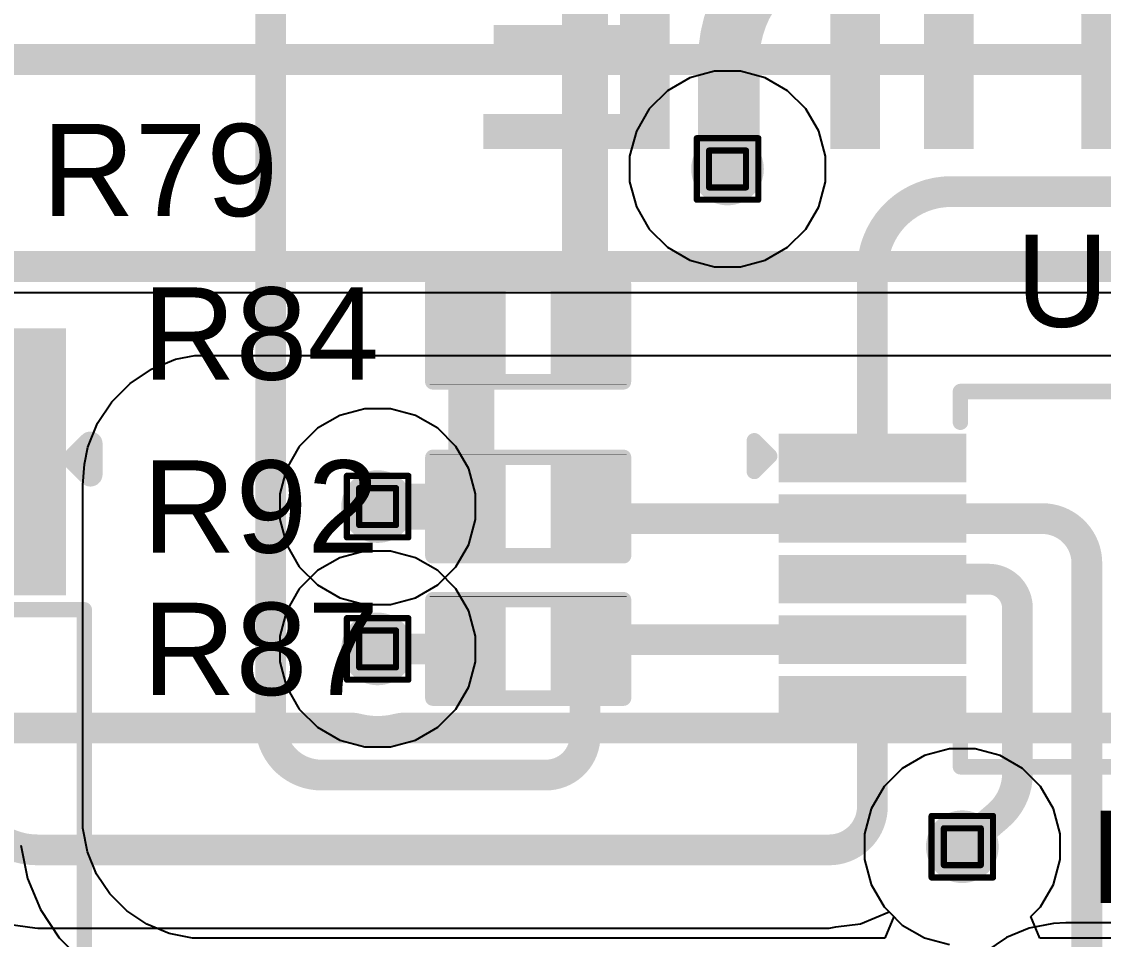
# Model space of a CAD drawing. Header units: inches. Extents: x -5 to 230, y -4 to 159.
# Drawn here: x 43.32 to 52.25, y 58.79 to 66.37 of the extents above; entities that cross this region are included whole.
import ezdxf

# ---------------------------------------------------------------- set-up
doc = ezdxf.new("R2010")
doc.units = ezdxf.units.IN
for name, color, linetype in [('Bottom Layer', 5, 'Continuous'), ('Drill Drawing', 1, 'Continuous'), ('Layer 1', 16, 'Continuous'), ('Layer 2', 76, 'Continuous'), ('Top Layer', 1, 'Continuous'), ('Top Overlay', 2, 'Continuous'), ('Top Paste', 8, 'Continuous'), ('Top Solder', 216, 'Continuous'), ('Via Holes', 16, 'Continuous')]:
    doc.layers.add(name, color=color, linetype=linetype)
doc.styles.add('Arial', font='', dxfattribs={"height": 0.2})
doc.styles.add('Arial Black_Bold', font='', dxfattribs={"height": 0.2})
doc.styles.get('Arial').set_extended_font_data('Arial')
doc.styles.get('Arial Black_Bold').set_extended_font_data('Arial Black', bold=True)

# ---------------------------------------------------------------- blocks, each defined once
blk = doc.blocks.new('VSSOP_10_53')
at = {"layer": 'Top Layer'}
for points in [[(-2.925, 1.15), (-1.475, 1.15), (-1.475, 0.85), (-2.925, 0.85)], [(1.475, 1.15), (2.925, 1.15), (2.925, 0.85), (1.475, 0.85)], [(-2.925, 0.65), (-1.475, 0.65), (-1.475, 0.35), (-2.925, 0.35)], [(1.475, 0.65), (2.925, 0.65), (2.925, 0.35), (1.475, 0.35)], [(-2.925, 0.15), (-1.475, 0.15), (-1.475, -0.15), (-2.925, -0.15)], [(1.475, 0.15), (2.925, 0.15), (2.925, -0.15), (1.475, -0.15)], [(-2.925, -0.35), (-1.475, -0.35), (-1.475, -0.65), (-2.925, -0.65)], [(1.475, -0.35), (2.925, -0.35), (2.925, -0.65), (1.475, -0.65)], [(-2.925, -0.85), (-1.475, -0.85), (-1.475, -1.15), (-2.925, -1.15)], [(1.475, -0.85), (2.925, -0.85), (2.925, -1.15), (1.475, -1.15)]]:
    blk.add_hatch(color=1, dxfattribs=at).paths.add_polyline_path(points)
at = {"layer": 'Top Paste'}
for points in [[(-2.925, 1.15), (-1.475, 1.15), (-1.475, 0.85), (-2.925, 0.85)], [(1.475, 1.15), (2.925, 1.15), (2.925, 0.85), (1.475, 0.85)], [(-2.925, 0.65), (-1.475, 0.65), (-1.475, 0.35), (-2.925, 0.35)], [(1.475, 0.65), (2.925, 0.65), (2.925, 0.35), (1.475, 0.35)], [(-2.925, 0.15), (-1.475, 0.15), (-1.475, -0.15), (-2.925, -0.15)], [(1.475, 0.15), (2.925, 0.15), (2.925, -0.15), (1.475, -0.15)], [(-2.925, -0.35), (-1.475, -0.35), (-1.475, -0.65), (-2.925, -0.65)], [(1.475, -0.35), (2.925, -0.35), (2.925, -0.65), (1.475, -0.65)], [(-2.925, -0.85), (-1.475, -0.85), (-1.475, -1.15), (-2.925, -1.15)], [(1.475, -0.85), (2.925, -0.85), (2.925, -1.15), (1.475, -1.15)]]:
    blk.add_hatch(color=8, dxfattribs=at).paths.add_polyline_path(points)
at = {"layer": 'Top Solder'}
for points in [[(-2.975, 1.2), (-1.425, 1.2), (-1.425, 0.8), (-2.975, 0.8)], [(1.425, 1.2), (2.975, 1.2), (2.975, 0.8), (1.425, 0.8)], [(-2.975, 0.7), (-1.425, 0.7), (-1.425, 0.3), (-2.975, 0.3)], [(1.425, 0.7), (2.975, 0.7), (2.975, 0.3), (1.425, 0.3)], [(-2.975, 0.2), (-1.425, 0.2), (-1.425, -0.2), (-2.975, -0.2)], [(1.425, 0.2), (2.975, 0.2), (2.975, -0.2), (1.425, -0.2)], [(-2.975, -0.3), (-1.425, -0.3), (-1.425, -0.7), (-2.975, -0.7)], [(1.425, -0.3), (2.975, -0.3), (2.975, -0.7), (1.425, -0.7)], [(-2.975, -0.8), (-1.425, -0.8), (-1.425, -1.2), (-2.975, -1.2)], [(1.425, -0.8), (2.975, -0.8), (2.975, -1.2), (1.425, -1.2)]]:
    blk.add_hatch(color=216, dxfattribs=at).paths.add_polyline_path(points)
at = {"layer": 'Top Overlay', "const_width": 0.127}
for points in [[(-1.4732, 1.2954), (-1.4732, 1.5494)], [(-1.4732, 1.5494), (1.4732, 1.5494)], [(1.4732, 1.2954), (1.4732, 1.5494)], [(-3.175, 0.889), (-3.175, 1.143)], [(-3.175, 1.143), (-3.048, 1.016)], [(-3.175, 0.889), (-3.048, 1.016)], [(-1.4732, -1.5494), (-1.4732, -1.2954)], [(1.4732, -1.5494), (1.4732, -1.2954)], [(-1.4732, -1.5494), (1.4732, -1.5494)]]:
    blk.add_lwpolyline(points, dxfattribs=at)
at = {"layer": 'Top Overlay', "const_width": 0.0635}
for points in [[(-1.505, 1.5494, 1), (-1.4414, 1.5494, 1)], [(-1.505, 1.5494, 1), (-1.4414, 1.5494, 1)], [(1.4414, 1.5494, 1), (1.505, 1.5494, 1)], [(1.4414, 1.5494, 1), (1.505, 1.5494, 1)], [(-1.505, 1.2954, 1), (-1.4414, 1.2954, 1)], [(1.4414, 1.2954, 1), (1.505, 1.2954, 1)], [(-3.2067, 1.143, 1), (-3.1433, 1.143, 1)], [(-3.2067, 1.143, 1), (-3.1433, 1.143, 1)], [(-3.0798, 1.016, 1), (-3.0162, 1.016, 1)], [(-3.0798, 1.016, 1), (-3.0162, 1.016, 1)], [(-3.2067, 0.889, 1), (-3.1433, 0.889, 1)], [(-3.2067, 0.889, 1), (-3.1433, 0.889, 1)], [(-1.505, -1.2954, 1), (-1.4414, -1.2954, 1)], [(1.4414, -1.2954, 1), (1.505, -1.2954, 1)], [(-1.505, -1.5494, 1), (-1.4414, -1.5494, 1)], [(-1.505, -1.5494, 1), (-1.4414, -1.5494, 1)], [(1.4414, -1.5494, 1), (1.505, -1.5494, 1)], [(1.4414, -1.5494, 1), (1.505, -1.5494, 1)]]:
    blk.add_lwpolyline(points, format="xyb", close=True, dxfattribs=at)
blk = doc.blocks.new('SOT__223_58')
at = {"layer": 'Top Layer'}
for points in [[(-1.9, 4.05), (1.9, 4.05), (1.9, 2.05), (-1.9, 2.05)], [(-3.05, -2.05), (-1.55, -2.05), (-1.55, -4.05), (-3.05, -4.05)], [(-0.75, -2.05), (0.75, -2.05), (0.75, -4.05), (-0.75, -4.05)], [(1.55, -2.05), (3.05, -2.05), (3.05, -4.05), (1.55, -4.05)]]:
    blk.add_hatch(color=1, dxfattribs=at).paths.add_polyline_path(points)
at = {"layer": 'Top Paste'}
for points in [[(-1.9, 4.05), (1.9, 4.05), (1.9, 2.05), (-1.9, 2.05)], [(-3.05, -2.05), (-1.55, -2.05), (-1.55, -4.05), (-3.05, -4.05)], [(-0.75, -2.05), (0.75, -2.05), (0.75, -4.05), (-0.75, -4.05)], [(1.55, -2.05), (3.05, -2.05), (3.05, -4.05), (1.55, -4.05)]]:
    blk.add_hatch(color=8, dxfattribs=at).paths.add_polyline_path(points)
at = {"layer": 'Top Solder'}
for points in [[(-2.0016, 4.1516), (2.0016, 4.1516), (2.0016, 1.9484), (-2.0016, 1.9484)], [(-3.1516, -1.9484), (-1.4484, -1.9484), (-1.4484, -4.1516), (-3.1516, -4.1516)], [(-0.8516, -1.9484), (0.8516, -1.9484), (0.8516, -4.1516), (-0.8516, -4.1516)], [(1.4484, -1.9484), (3.1516, -1.9484), (3.1516, -4.1516), (1.4484, -4.1516)]]:
    blk.add_hatch(color=216, dxfattribs=at).paths.add_polyline_path(points)
at = {"layer": 'Top Overlay'}
for points, const_width in [([(3.302, 1.8034), (-3.302, 1.8034)], 0.127), ([(-3.302, 1.8034), (-3.302, -1.8288)], 0.127), ([(3.302, 1.8034), (3.302, -1.8288)], 0.127), ([(3.302, -1.8288), (-3.302, -1.8288)], 0.127), ([(-3.2258, -3.0734), (-3.3528, -2.9464)], 0.2), ([(-3.3528, -2.9464), (-3.3528, -3.2004)], 0.2), ([(-3.2258, -3.0734), (-3.3528, -3.2004)], 0.2)]:
    blk.add_lwpolyline(points, dxfattribs=dict(at, const_width=const_width))
for points, const_width in [([(-3.3338, 1.8034, 1), (-3.2702, 1.8034, 1)], 0.0635), ([(-3.3338, 1.8034, 1), (-3.2702, 1.8034, 1)], 0.0635), ([(3.2702, 1.8034, 1), (3.3338, 1.8034, 1)], 0.0635), ([(3.2702, 1.8034, 1), (3.3338, 1.8034, 1)], 0.0635), ([(-3.3338, -1.8288, 1), (-3.2702, -1.8288, 1)], 0.0635), ([(-3.3338, -1.8288, 1), (-3.2702, -1.8288, 1)], 0.0635), ([(3.2702, -1.8288, 1), (3.3338, -1.8288, 1)], 0.0635), ([(3.2702, -1.8288, 1), (3.3338, -1.8288, 1)], 0.0635), ([(-3.4028, -2.9464, 1), (-3.3028, -2.9464, 1)], 0.1), ([(-3.4028, -2.9464, 1), (-3.3028, -2.9464, 1)], 0.1), ([(-3.2758, -3.0734, 1), (-3.1758, -3.0734, 1)], 0.1), ([(-3.2758, -3.0734, 1), (-3.1758, -3.0734, 1)], 0.1), ([(-3.4028, -3.2004, 1), (-3.3028, -3.2004, 1)], 0.1), ([(-3.4028, -3.2004, 1), (-3.3028, -3.2004, 1)], 0.1)]:
    blk.add_lwpolyline(points, format="xyb", close=True, dxfattribs=dict(at, const_width=const_width))
blk = doc.blocks.new('R___0402_88')
at = {"layer": 'Top Layer'}
for points in [[(-0.6985, -0.3175), (-0.6985, 0.3175), (-0.2413, 0.3175), (-0.2413, -0.3175)], [(0.2413, -0.3175), (0.2413, 0.3175), (0.6985, 0.3175), (0.6985, -0.3175)]]:
    blk.add_hatch(color=1, dxfattribs=at).paths.add_polyline_path(points)
at = {"layer": 'Top Paste'}
for points in [[(-0.6985, -0.3175), (-0.6985, 0.3175), (-0.2413, 0.3175), (-0.2413, -0.3175)], [(0.2413, -0.3175), (0.2413, 0.3175), (0.6985, 0.3175), (0.6985, -0.3175)]]:
    blk.add_hatch(color=8, dxfattribs=at).paths.add_polyline_path(points)
at = {"layer": 'Top Solder'}
for points in [[(-0.7535, -0.3725), (-0.7535, 0.3725), (-0.1863, 0.3725), (-0.1863, -0.3725)], [(0.1863, -0.3725), (0.1863, 0.3725), (0.7535, 0.3725), (0.7535, -0.3725)]]:
    blk.add_hatch(color=216, dxfattribs=at).paths.add_polyline_path(points)
at = {"layer": 'Top Overlay'}
for points, const_width in [([(-0.7874, 0.4064), (-0.7874, -0.4064)], 0.127), ([(0.7874, 0.4064), (-0.7874, 0.4064)], 0.127), ([(0.7874, 0.4064), (0.7874, -0.4064)], 0.127), ([(0.7874, -0.4064), (-0.7874, -0.4064)], 0.127), ([(0.8128, -0.4318), (-0.8128, -0.4318)], 0.00323)]:
    blk.add_lwpolyline(points, dxfattribs=dict(at, const_width=const_width))
for points, const_width in [([(-0.8191, 0.4064, 1), (-0.7556, 0.4064, 1)], 0.0635), ([(-0.8191, 0.4064, 1), (-0.7556, 0.4064, 1)], 0.0635), ([(0.7556, 0.4064, 1), (0.8191, 0.4064, 1)], 0.0635), ([(0.7556, 0.4064, 1), (0.8191, 0.4064, 1)], 0.0635), ([(-0.8191, -0.4064, 1), (-0.7556, -0.4064, 1)], 0.0635), ([(-0.8191, -0.4064, 1), (-0.7556, -0.4064, 1)], 0.0635), ([(0.7556, -0.4064, 1), (0.8191, -0.4064, 1)], 0.0635), ([(0.7556, -0.4064, 1), (0.8191, -0.4064, 1)], 0.0635), ([(-0.8136, -0.4318, 1), (-0.812, -0.4318, 1)], 0.00161), ([(0.812, -0.4318, 1), (0.8136, -0.4318, 1)], 0.00161)]:
    blk.add_lwpolyline(points, format="xyb", close=True, dxfattribs=dict(at, const_width=const_width))
blk = doc.blocks.new('R___0402_93')
at = {"layer": 'Top Layer'}
for points in [[(-0.6985, -0.3175), (-0.6985, 0.3175), (-0.2413, 0.3175), (-0.2413, -0.3175)], [(0.2413, -0.3175), (0.2413, 0.3175), (0.6985, 0.3175), (0.6985, -0.3175)]]:
    blk.add_hatch(color=1, dxfattribs=at).paths.add_polyline_path(points)
at = {"layer": 'Top Paste'}
for points in [[(-0.6985, -0.3175), (-0.6985, 0.3175), (-0.2413, 0.3175), (-0.2413, -0.3175)], [(0.2413, -0.3175), (0.2413, 0.3175), (0.6985, 0.3175), (0.6985, -0.3175)]]:
    blk.add_hatch(color=8, dxfattribs=at).paths.add_polyline_path(points)
at = {"layer": 'Top Solder'}
for points in [[(-0.7535, -0.3725), (-0.7535, 0.3725), (-0.1863, 0.3725), (-0.1863, -0.3725)], [(0.1863, -0.3725), (0.1863, 0.3725), (0.7535, 0.3725), (0.7535, -0.3725)]]:
    blk.add_hatch(color=216, dxfattribs=at).paths.add_polyline_path(points)
at = {"layer": 'Top Overlay'}
for points, const_width in [([(-0.7874, 0.4064), (-0.7874, -0.4064)], 0.127), ([(0.7874, 0.4064), (-0.7874, 0.4064)], 0.127), ([(0.7874, 0.4064), (0.7874, -0.4064)], 0.127), ([(0.7874, -0.4064), (-0.7874, -0.4064)], 0.127), ([(0.8128, -0.4318), (-0.8128, -0.4318)], 0.00323)]:
    blk.add_lwpolyline(points, dxfattribs=dict(at, const_width=const_width))
for points, const_width in [([(-0.8191, 0.4064, 1), (-0.7556, 0.4064, 1)], 0.0635), ([(-0.8191, 0.4064, 1), (-0.7556, 0.4064, 1)], 0.0635), ([(0.7556, 0.4064, 1), (0.8191, 0.4064, 1)], 0.0635), ([(0.7556, 0.4064, 1), (0.8191, 0.4064, 1)], 0.0635), ([(-0.8191, -0.4064, 1), (-0.7556, -0.4064, 1)], 0.0635), ([(-0.8191, -0.4064, 1), (-0.7556, -0.4064, 1)], 0.0635), ([(0.7556, -0.4064, 1), (0.8191, -0.4064, 1)], 0.0635), ([(0.7556, -0.4064, 1), (0.8191, -0.4064, 1)], 0.0635), ([(-0.8136, -0.4318, 1), (-0.812, -0.4318, 1)], 0.00161), ([(0.812, -0.4318, 1), (0.8136, -0.4318, 1)], 0.00161)]:
    blk.add_lwpolyline(points, format="xyb", close=True, dxfattribs=dict(at, const_width=const_width))
blk = doc.blocks.new('R___0402_96')
at = {"layer": 'Top Layer'}
for points in [[(-0.6985, -0.3175), (-0.6985, 0.3175), (-0.2413, 0.3175), (-0.2413, -0.3175)], [(0.2413, -0.3175), (0.2413, 0.3175), (0.6985, 0.3175), (0.6985, -0.3175)]]:
    blk.add_hatch(color=1, dxfattribs=at).paths.add_polyline_path(points)
at = {"layer": 'Top Paste'}
for points in [[(-0.6985, -0.3175), (-0.6985, 0.3175), (-0.2413, 0.3175), (-0.2413, -0.3175)], [(0.2413, -0.3175), (0.2413, 0.3175), (0.6985, 0.3175), (0.6985, -0.3175)]]:
    blk.add_hatch(color=8, dxfattribs=at).paths.add_polyline_path(points)
at = {"layer": 'Top Solder'}
for points in [[(-0.7535, -0.3725), (-0.7535, 0.3725), (-0.1863, 0.3725), (-0.1863, -0.3725)], [(0.1863, -0.3725), (0.1863, 0.3725), (0.7535, 0.3725), (0.7535, -0.3725)]]:
    blk.add_hatch(color=216, dxfattribs=at).paths.add_polyline_path(points)
at = {"layer": 'Top Overlay'}
for points, const_width in [([(-0.7874, -0.4064), (-0.7874, 0.4064)], 0.127), ([(-0.7874, 0.4064), (0.7874, 0.4064)], 0.127), ([(0.7874, -0.4064), (0.7874, 0.4064)], 0.127), ([(-0.7874, -0.4064), (0.7874, -0.4064)], 0.127), ([(-0.8128, -0.4318), (0.8128, -0.4318)], 0.00323)]:
    blk.add_lwpolyline(points, dxfattribs=dict(at, const_width=const_width))
for points, const_width in [([(-0.8191, 0.4064, 1), (-0.7556, 0.4064, 1)], 0.0635), ([(-0.8191, 0.4064, 1), (-0.7556, 0.4064, 1)], 0.0635), ([(0.7556, 0.4064, 1), (0.8191, 0.4064, 1)], 0.0635), ([(0.7556, 0.4064, 1), (0.8191, 0.4064, 1)], 0.0635), ([(-0.8191, -0.4064, 1), (-0.7556, -0.4064, 1)], 0.0635), ([(-0.8191, -0.4064, 1), (-0.7556, -0.4064, 1)], 0.0635), ([(0.7556, -0.4064, 1), (0.8191, -0.4064, 1)], 0.0635), ([(0.7556, -0.4064, 1), (0.8191, -0.4064, 1)], 0.0635), ([(-0.8136, -0.4318, 1), (-0.812, -0.4318, 1)], 0.00161), ([(0.812, -0.4318, 1), (0.8136, -0.4318, 1)], 0.00161)]:
    blk.add_lwpolyline(points, format="xyb", close=True, dxfattribs=dict(at, const_width=const_width))

msp = doc.modelspace()

# ---------------------------------------------------------------- hatches: boundary and pattern name
at = {"layer": 'Bottom Layer'}
h = msp.add_hatch(color=5, dxfattribs=at)
edge = h.paths.add_edge_path()
edge.add_arc((49.149, 65.151), 0.3, 0, 360)
h = msp.add_hatch(color=5, dxfattribs=at)
edge = h.paths.add_edge_path()
edge.add_arc((46.26, 62.3638), 0.3, 0, 360)
h = msp.add_hatch(color=5, dxfattribs=at)
edge = h.paths.add_edge_path()
edge.add_arc((46.26, 61.1886), 0.3, 0, 360)
h = msp.add_hatch(color=5, dxfattribs=at)
edge = h.paths.add_edge_path()
edge.add_arc((51.0876, 59.5556), 0.3, 0, 360)
at = {"layer": 'Layer 1'}
h = msp.add_hatch(color=16, dxfattribs=at)
edge = h.paths.add_edge_path()
edge.add_arc((49.149, 65.151), 0.3, 0, 360)
h = msp.add_hatch(color=16, dxfattribs=at)
edge = h.paths.add_edge_path()
edge.add_arc((46.26, 62.3638), 0.3, 0, 360)
h = msp.add_hatch(color=16, dxfattribs=at)
edge = h.paths.add_edge_path()
edge.add_arc((46.26, 61.1886), 0.3, 0, 360)
h = msp.add_hatch(color=16, dxfattribs=at)
edge = h.paths.add_edge_path()
edge.add_arc((51.0876, 59.5556), 0.3, 0, 360)
at = {"layer": 'Layer 2'}
h = msp.add_hatch(color=76, dxfattribs=at)
edge = h.paths.add_edge_path()
edge.add_arc((49.149, 65.151), 0.3, 0, 360)
h = msp.add_hatch(color=76, dxfattribs=at)
edge = h.paths.add_edge_path()
edge.add_arc((46.26, 62.3638), 0.3, 0, 360)
h = msp.add_hatch(color=76, dxfattribs=at)
edge = h.paths.add_edge_path()
edge.add_arc((46.26, 61.1886), 0.3, 0, 360)
h = msp.add_hatch(color=76, dxfattribs=at)
edge = h.paths.add_edge_path()
edge.add_arc((51.0876, 59.5556), 0.3, 0, 360)
at = {"layer": 'Top Layer'}
h = msp.add_hatch(color=1, dxfattribs=at)
edge = h.paths.add_edge_path()
edge.add_arc((49.149, 65.151), 0.3, 0, 360)
h = msp.add_hatch(color=1, dxfattribs=at)
edge = h.paths.add_edge_path()
edge.add_arc((46.26, 62.3638), 0.3, 0, 360)
h = msp.add_hatch(color=1, dxfattribs=at)
edge = h.paths.add_edge_path()
edge.add_arc((46.26, 61.1886), 0.3, 0, 360)
h = msp.add_hatch(color=1, dxfattribs=at)
edge = h.paths.add_edge_path()
edge.add_arc((51.0876, 59.5556), 0.3, 0, 360)
at = {"layer": 'Via Holes'}
h = msp.add_hatch(color=7, dxfattribs=at)
edge = h.paths.add_edge_path()
edge.add_arc((49.149, 65.151), 0.15, 0, 360)
h = msp.add_hatch(color=7, dxfattribs=at)
edge = h.paths.add_edge_path()
edge.add_arc((46.26, 62.3638), 0.15, 0, 360)
h = msp.add_hatch(color=7, dxfattribs=at)
edge = h.paths.add_edge_path()
edge.add_arc((46.26, 61.1886), 0.15, 0, 360)
h = msp.add_hatch(color=7, dxfattribs=at)
edge = h.paths.add_edge_path()
edge.add_arc((51.0876, 59.5556), 0.15, 0, 360)

# ---------------------------------------------------------------- linework, layer by layer
at = {"layer": 'Bottom Layer', "const_width": 0.254}
for points in [[(34.278, 66.0546), (68.7565, 66.0546)], [(35.3681, 64.3463), (65.024, 64.3463)], [(36.4063, 60.5363), (46.0301, 60.5363)], [(46.49, 60.5363), (65.024, 60.5363)]]:
    msp.add_lwpolyline(points, dxfattribs=at)
at = {"layer": 'Bottom Layer', "const_width": 0.127}
for points in [[(45.9666, 60.5363, 1), (46.0936, 60.5363, 1)], [(45.9666, 60.5363, 1), (46.0936, 60.5363, 1)], [(46.0297, 60.5284, 1), (46.1567, 60.5284, 1)], [(46.0297, 60.5284, 1), (46.1567, 60.5284, 1)], [(46.3643, 60.5286, 1), (46.4913, 60.5286, 1)], [(46.3643, 60.5286, 1), (46.4913, 60.5286, 1)], [(46.4265, 60.5363, 1), (46.5535, 60.5363, 1)], [(46.4265, 60.5363, 1), (46.5535, 60.5363, 1)]]:
    msp.add_lwpolyline(points, format="xyb", close=True, dxfattribs=at)
at = {"layer": 'Bottom Layer', "const_width": 0.254}
for points in [[(46.0301, 60.5363, -0.062833), (46.0932, 60.5284)], [(46.4278, 60.5286, -0.124764), (46.0932, 60.5284)], [(46.4278, 60.5286, -0.061924), (46.49, 60.5363)]]:
    msp.add_lwpolyline(points, format="xyb", dxfattribs=at)
at = {"layer": 'Drill Drawing', "const_width": 0.0508}
for points in [[(48.895, 65.405), (49.403, 65.405)], [(48.895, 64.897), (48.895, 65.405)], [(49.403, 64.897), (49.403, 65.405)], [(48.9966, 65.3034), (49.3014, 65.3034)], [(48.9966, 64.9986), (48.9966, 65.3034)], [(49.3014, 64.9986), (49.3014, 65.3034)], [(48.9966, 64.9986), (49.3014, 64.9986)], [(48.895, 64.897), (49.403, 64.897)], [(46.006, 62.6178), (46.514, 62.6178)], [(46.006, 62.1098), (46.006, 62.6178)], [(46.514, 62.1098), (46.514, 62.6178)], [(46.1076, 62.5162), (46.4124, 62.5162)], [(46.1076, 62.2114), (46.1076, 62.5162)], [(46.4124, 62.2114), (46.4124, 62.5162)], [(46.1076, 62.2114), (46.4124, 62.2114)], [(46.006, 62.1098), (46.514, 62.1098)], [(46.006, 61.4426), (46.514, 61.4426)], [(46.006, 60.9346), (46.006, 61.4426)], [(46.514, 60.9346), (46.514, 61.4426)], [(46.1076, 61.341), (46.4124, 61.341)], [(46.1076, 61.0362), (46.1076, 61.341)], [(46.4124, 61.0362), (46.4124, 61.341)], [(46.1076, 61.0362), (46.4124, 61.0362)], [(46.006, 60.9346), (46.514, 60.9346)], [(50.8336, 59.8096), (51.3416, 59.8096)], [(50.8336, 59.3016), (50.8336, 59.8096)], [(51.3416, 59.3016), (51.3416, 59.8096)], [(50.9352, 59.708), (51.24, 59.708)], [(50.9352, 59.4032), (50.9352, 59.708)], [(51.24, 59.4032), (51.24, 59.708)], [(50.9352, 59.4032), (51.24, 59.4032)], [(50.8336, 59.3016), (51.3416, 59.3016)]]:
    msp.add_lwpolyline(points, dxfattribs=at)
at = {"layer": 'Drill Drawing', "const_width": 0.0254}
for points in [[(48.8823, 65.405, 1), (48.9077, 65.405, 1)], [(48.8823, 65.405, 1), (48.9077, 65.405, 1)], [(49.3903, 65.405, 1), (49.4157, 65.405, 1)], [(49.3903, 65.405, 1), (49.4157, 65.405, 1)], [(48.9839, 65.3034, 1), (49.0093, 65.3034, 1)], [(48.9839, 65.3034, 1), (49.0093, 65.3034, 1)], [(49.2887, 65.3034, 1), (49.3141, 65.3034, 1)], [(49.2887, 65.3034, 1), (49.3141, 65.3034, 1)], [(48.9839, 64.9986, 1), (49.0093, 64.9986, 1)], [(48.9839, 64.9986, 1), (49.0093, 64.9986, 1)], [(49.2887, 64.9986, 1), (49.3141, 64.9986, 1)], [(49.2887, 64.9986, 1), (49.3141, 64.9986, 1)], [(48.8823, 64.897, 1), (48.9077, 64.897, 1)], [(48.8823, 64.897, 1), (48.9077, 64.897, 1)], [(49.3903, 64.897, 1), (49.4157, 64.897, 1)], [(49.3903, 64.897, 1), (49.4157, 64.897, 1)], [(45.9933, 62.6178, 1), (46.0187, 62.6178, 1)], [(45.9933, 62.6178, 1), (46.0187, 62.6178, 1)], [(46.5013, 62.6178, 1), (46.5267, 62.6178, 1)], [(46.5013, 62.6178, 1), (46.5267, 62.6178, 1)], [(46.0949, 62.5162, 1), (46.1203, 62.5162, 1)], [(46.0949, 62.5162, 1), (46.1203, 62.5162, 1)], [(46.3997, 62.5162, 1), (46.4251, 62.5162, 1)], [(46.3997, 62.5162, 1), (46.4251, 62.5162, 1)], [(46.0949, 62.2114, 1), (46.1203, 62.2114, 1)], [(46.0949, 62.2114, 1), (46.1203, 62.2114, 1)], [(46.3997, 62.2114, 1), (46.4251, 62.2114, 1)], [(46.3997, 62.2114, 1), (46.4251, 62.2114, 1)], [(45.9933, 62.1098, 1), (46.0187, 62.1098, 1)], [(45.9933, 62.1098, 1), (46.0187, 62.1098, 1)], [(46.5013, 62.1098, 1), (46.5267, 62.1098, 1)], [(46.5013, 62.1098, 1), (46.5267, 62.1098, 1)], [(45.9933, 61.4426, 1), (46.0187, 61.4426, 1)], [(45.9933, 61.4426, 1), (46.0187, 61.4426, 1)], [(46.5013, 61.4426, 1), (46.5267, 61.4426, 1)], [(46.5013, 61.4426, 1), (46.5267, 61.4426, 1)], [(46.0949, 61.341, 1), (46.1203, 61.341, 1)], [(46.0949, 61.341, 1), (46.1203, 61.341, 1)], [(46.3997, 61.341, 1), (46.4251, 61.341, 1)], [(46.3997, 61.341, 1), (46.4251, 61.341, 1)], [(46.0949, 61.0362, 1), (46.1203, 61.0362, 1)], [(46.0949, 61.0362, 1), (46.1203, 61.0362, 1)], [(46.3997, 61.0362, 1), (46.4251, 61.0362, 1)], [(46.3997, 61.0362, 1), (46.4251, 61.0362, 1)], [(45.9933, 60.9346, 1), (46.0187, 60.9346, 1)], [(45.9933, 60.9346, 1), (46.0187, 60.9346, 1)], [(46.5013, 60.9346, 1), (46.5267, 60.9346, 1)], [(46.5013, 60.9346, 1), (46.5267, 60.9346, 1)], [(50.8209, 59.8096, 1), (50.8463, 59.8096, 1)], [(50.8209, 59.8096, 1), (50.8463, 59.8096, 1)], [(51.3289, 59.8096, 1), (51.3543, 59.8096, 1)], [(51.3289, 59.8096, 1), (51.3543, 59.8096, 1)], [(50.9225, 59.708, 1), (50.9479, 59.708, 1)], [(50.9225, 59.708, 1), (50.9479, 59.708, 1)], [(51.2273, 59.708, 1), (51.2527, 59.708, 1)], [(51.2273, 59.708, 1), (51.2527, 59.708, 1)], [(50.9225, 59.4032, 1), (50.9479, 59.4032, 1)], [(50.9225, 59.4032, 1), (50.9479, 59.4032, 1)], [(51.2273, 59.4032, 1), (51.2527, 59.4032, 1)], [(51.2273, 59.4032, 1), (51.2527, 59.4032, 1)], [(50.8209, 59.3016, 1), (50.8463, 59.3016, 1)], [(50.8209, 59.3016, 1), (50.8463, 59.3016, 1)], [(51.3289, 59.3016, 1), (51.3543, 59.3016, 1)], [(51.3289, 59.3016, 1), (51.3543, 59.3016, 1)]]:
    msp.add_lwpolyline(points, format="xyb", close=True, dxfattribs=at)
at = {"layer": 'Layer 1'}
for p, q in [((49.0426, 65.959), (48.8371, 65.9039)), ((49.2554, 65.959), (49.0426, 65.959)), ((49.4609, 65.9039), (49.2554, 65.959)), ((48.8371, 65.9039), (48.6529, 65.7976)), ((49.6451, 65.7976), (49.4609, 65.9039)), ((48.6529, 65.7976), (48.5024, 65.6471)), ((49.7956, 65.6471), (49.6451, 65.7976)), ((48.5024, 65.6471), (48.3961, 65.4629)), ((49.9019, 65.4629), (49.7956, 65.6471)), ((48.3961, 65.4629), (48.341, 65.2574)), ((49.957, 65.2574), (49.9019, 65.4629)), ((48.341, 65.2574), (48.341, 65.0446)), ((49.957, 65.0446), (49.957, 65.2574)), ((48.341, 65.0446), (48.3961, 64.8391)), ((49.9019, 64.8391), (49.957, 65.0446)), ((48.3961, 64.8391), (48.5024, 64.6549)), ((49.7956, 64.6549), (49.9019, 64.8391)), ((48.5024, 64.6549), (48.6529, 64.5044)), ((49.6451, 64.5044), (49.7956, 64.6549)), ((48.6529, 64.5044), (48.8371, 64.3981)), ((49.4609, 64.3981), (49.6451, 64.5044)), ((48.8371, 64.3981), (49.0426, 64.343)), ((49.2554, 64.343), (49.4609, 64.3981)), ((49.0426, 64.343), (49.2554, 64.343)), ((46.1537, 63.1718), (45.9482, 63.1168)), ((46.3664, 63.1718), (46.1537, 63.1718)), ((46.5719, 63.1168), (46.3664, 63.1718)), ((45.9482, 63.1168), (45.7639, 63.0104)), ((46.7562, 63.0104), (46.5719, 63.1168)), ((45.7639, 63.0104), (45.6135, 62.86)), ((46.9066, 62.86), (46.7562, 63.0104)), ((45.6135, 62.86), (45.5071, 62.6757)), ((47.013, 62.6757), (46.9066, 62.86)), ((45.5071, 62.6757), (45.452, 62.4702)), ((47.068, 62.4702), (47.013, 62.6757)), ((45.452, 62.4702), (45.452, 62.2575)), ((47.068, 62.2575), (47.068, 62.4702)), ((45.452, 62.2575), (45.5071, 62.052)), ((47.013, 62.052), (47.068, 62.2575)), ((45.5071, 62.052), (45.6135, 61.8677)), ((46.9066, 61.8677), (47.013, 62.052)), ((45.6135, 61.8677), (45.7639, 61.7173)), ((46.7562, 61.7173), (46.9066, 61.8677)), ((45.7639, 61.7173), (45.9482, 61.6109)), ((46.5719, 61.6109), (46.7562, 61.7173)), ((45.9482, 61.6109), (46.1537, 61.5558)), ((46.1537, 61.5558), (46.3664, 61.5558)), ((46.3664, 61.5558), (46.5719, 61.6109)), ((51.6407, 58.8832), (51.452, 58.8051)), ((51.8409, 58.923), (51.6407, 58.8832)), ((51.943, 58.928), (51.8409, 58.923)), ((56.6719, 58.928), (51.943, 58.928)), ((51.943, 58.928), (51.943, 58.928)), ((51.452, 58.8051), (51.2823, 58.6917))]:
    msp.add_line(p, q, dxfattribs=at)
at = {"layer": 'Layer 2'}
for p, q in [((62.199, 64.1293), (20.156, 64.1293)), ((44.591, 63.5798), (44.7498, 63.6114)), ((44.7498, 63.6114), (58.1227, 63.6114)), ((44.3943, 63.4983), (44.591, 63.5798)), ((44.2172, 63.38), (44.3943, 63.4983)), ((44.0667, 63.2294), (44.2172, 63.38)), ((43.9484, 63.0523), (44.0667, 63.2294)), ((43.8669, 62.8556), (43.9484, 63.0523)), ((43.8384, 62.7127), (43.8669, 62.8556)), ((43.8253, 62.5403), (43.8384, 62.7127)), ((43.8253, 59.7076), (43.8253, 62.5403)), ((43.8253, 62.5403), (43.8253, 62.5403)), ((46.1537, 61.9966), (45.9482, 61.9415)), ((46.3664, 61.9966), (46.1537, 61.9966)), ((46.5719, 61.9415), (46.3664, 61.9966)), ((45.9482, 61.9415), (45.7639, 61.8352)), ((46.7562, 61.8352), (46.5719, 61.9415)), ((45.7639, 61.8352), (45.6135, 61.6847)), ((46.9066, 61.6847), (46.7562, 61.8352)), ((45.6135, 61.6847), (45.5071, 61.5005)), ((47.013, 61.5005), (46.9066, 61.6847)), ((45.5071, 61.5005), (45.452, 61.295)), ((47.068, 61.295), (47.013, 61.5005)), ((45.452, 61.295), (45.452, 61.0822)), ((47.068, 61.0822), (47.068, 61.295)), ((45.452, 61.0822), (45.5071, 60.8767)), ((47.013, 60.8767), (47.068, 61.0822)), ((45.5071, 60.8767), (45.6135, 60.6925)), ((46.9066, 60.6925), (47.013, 60.8767)), ((45.6135, 60.6925), (45.7639, 60.542)), ((46.7562, 60.542), (46.9066, 60.6925)), ((45.7639, 60.542), (45.9482, 60.4357)), ((46.5719, 60.4357), (46.7562, 60.542)), ((45.9482, 60.4357), (46.1537, 60.3806)), ((46.1537, 60.3806), (46.3664, 60.3806)), ((46.3664, 60.3806), (46.5719, 60.4357)), ((50.7757, 60.3085), (50.5915, 60.2022)), ((50.9812, 60.3636), (50.7757, 60.3085)), ((51.194, 60.3636), (50.9812, 60.3636)), ((51.3995, 60.3085), (51.194, 60.3636)), ((51.5837, 60.2022), (51.3995, 60.3085)), ((50.5915, 60.2022), (50.441, 60.0517)), ((51.7341, 60.0517), (51.5837, 60.2022)), ((50.441, 60.0517), (50.3347, 59.8675)), ((51.8405, 59.8675), (51.7341, 60.0517)), ((50.3347, 59.8675), (50.2796, 59.662)), ((51.8956, 59.662), (51.8405, 59.8675)), ((43.864, 59.5133), (43.8253, 59.7076)), ((50.2796, 59.662), (50.2796, 59.4492)), ((51.8956, 59.4492), (51.8956, 59.662)), ((43.3143, 59.568), (43.3687, 59.2941)), ((43.9398, 59.3303), (43.864, 59.5133)), ((50.2796, 59.4492), (50.3347, 59.2437)), ((51.8405, 59.2437), (51.8956, 59.4492)), ((44.0499, 59.1656), (43.9398, 59.3303)), ((43.3687, 59.2941), (43.4756, 59.0361)), ((50.3347, 59.2437), (50.441, 59.0595)), ((51.7341, 59.0595), (51.8405, 59.2437)), ((44.1899, 59.0255), (44.0499, 59.1656)), ((50.441, 59.0595), (50.5217, 58.9788)), ((51.6535, 58.9788), (51.7341, 59.0595)), ((43.4756, 59.0361), (43.6308, 58.8039)), ((44.3546, 58.9155), (44.1899, 59.0255)), ((50.5217, 58.9788), (50.4481, 58.801)), ((51.7271, 58.801), (51.6535, 58.9788)), ((44.5377, 58.8396), (44.3546, 58.9155)), ((43.6308, 58.8039), (43.8282, 58.6064)), ((44.732, 58.801), (44.5377, 58.8396)), ((44.831, 58.801), (44.732, 58.801)), ((50.4481, 58.801), (44.831, 58.801)), ((52.6615, 58.801), (51.7271, 58.801))]:
    msp.add_line(p, q, dxfattribs=at)
at = {"layer": 'Top Layer'}
for p, q in [((50.2462, 58.9198), (50.4827, 59.0178)), ((50.4827, 59.0178), (50.5915, 58.909)), ((43.127, 58.9265), (43.43, 58.8866)), ((43.43, 58.8866), (43.4542, 58.8818)), ((43.4542, 58.8818), (49.9869, 58.8818)), ((49.9869, 58.8818), (50.0444, 58.8932)), ((50.0444, 58.8932), (50.2462, 58.9198)), ((50.5915, 58.909), (50.7757, 58.8027)), ((50.7757, 58.8027), (50.9812, 58.7476))]:
    msp.add_line(p, q, dxfattribs=at)
for points, const_width in [([(45.3762, 60.5666), (45.3762, 73.7189)], 0.254), ([(47.9725, 63.8), (47.9725, 70.8833)], 0.381), ([(49.16, 65.162), (49.16, 66.0546)], 0.508), ([(49.149, 65.151), (49.16, 65.162)], 0.508), ([(50.9946, 64.9646), (57.8345, 64.9646)], 0.254), ([(50.3451, 62.7646), (50.3451, 64.3151)], 0.254), ([(47.0333, 62.3638), (47.0333, 63.8)], 0.381), ([(47.0327, 63.8), (47.0333, 63.8)], 0.254), ([(46.26, 62.3638), (47.0333, 62.3638)], 0.381), ([(47.9828, 62.2646), (50.3451, 62.2646)], 0.254), ([(50.3451, 62.2646), (51.7472, 62.2646)], 0.254), ([(52.116, 58.2613), (52.116, 61.8958)], 0.254), ([(50.3451, 61.7646), (51.3038, 61.7646)], 0.254), ([(51.5426, 60.1571), (51.5426, 61.5259)], 0.254), ([(47.9725, 61.2647), (50.345, 61.2647)], 0.254), ([(50.345, 61.2647), (50.3451, 61.2646)], 0.254), ([(46.2534, 61.1884), (46.2534, 61.1886)], 0.254), ([(46.2534, 61.1886), (46.26, 61.1886)], 0.254), ([(46.2534, 61.1884), (47.0333, 61.1884)], 0.254), ([(47.9725, 60.4699), (47.9725, 61.1884)], 0.254), ([(47.9725, 61.1884), (47.9731, 61.1884)], 0.254), ([(50.3451, 59.8874), (50.3451, 60.7646)], 0.254), ([(45.7955, 60.1473), (47.6499, 60.1473)], 0.254), ([(51.0876, 59.5556), (51.3852, 59.813)], 0.254), ([(43.4542, 59.5292), (49.9869, 59.5292)], 0.254)]:
    msp.add_lwpolyline(points, dxfattribs=dict(at, const_width=const_width))
for points, const_width in [([(49.16, 66.0546, -0.414214), (50.1614, 67.056)], 0.508), ([(50.3451, 64.3151, -0.414214), (50.9946, 64.9646)], 0.254), ([(51.7472, 62.2646, -0.414214), (52.116, 61.8958)], 0.254), ([(51.3038, 61.7646, -0.414214), (51.5426, 61.5259)], 0.254), ([(45.7955, 60.1473, -0.414214), (45.3762, 60.5666)], 0.254), ([(47.9725, 60.4699, -0.414214), (47.6499, 60.1473)], 0.254), ([(43.4542, 59.5292, -0.414214), (42.836, 60.1473)], 0.254), ([(51.5426, 60.1571, -0.217795), (51.3852, 59.813)], 0.254), ([(50.3451, 59.8874, -0.414214), (49.9869, 59.5292)], 0.254)]:
    msp.add_lwpolyline(points, format="xyb", dxfattribs=dict(at, const_width=const_width))
for points, const_width in [([(49.033, 66.0546, 1), (49.287, 66.0546, 1)], 0.254), ([(49.033, 66.0546, 1), (49.287, 66.0546, 1)], 0.254), ([(49.022, 65.151, 1), (49.276, 65.151, 1)], 0.254), ([(49.033, 65.162, 1), (49.287, 65.162, 1)], 0.254), ([(49.033, 65.162, 1), (49.287, 65.162, 1)], 0.254), ([(50.9311, 64.9646, 1), (51.0581, 64.9646, 1)], 0.127), ([(50.9311, 64.9646, 1), (51.0581, 64.9646, 1)], 0.127), ([(50.2816, 64.3151, 1), (50.4086, 64.3151, 1)], 0.127), ([(50.2816, 64.3151, 1), (50.4086, 64.3151, 1)], 0.127), ([(46.938, 63.8, 1), (47.1285, 63.8, 1)], 0.1905), ([(47.8772, 63.8, 1), (48.0677, 63.8, 1)], 0.1905), ([(46.9692, 63.8, 1), (47.0962, 63.8, 1)], 0.127), ([(46.9698, 63.8, 1), (47.0968, 63.8, 1)], 0.127), ([(50.2816, 62.7646, 1), (50.4086, 62.7646, 1)], 0.127), ([(46.1648, 62.3638, 1), (46.3553, 62.3638, 1)], 0.1905), ([(46.938, 62.3638, 1), (47.1285, 62.3638, 1)], 0.1905), ([(46.938, 62.3638, 1), (47.1285, 62.3638, 1)], 0.1905), ([(47.9193, 62.2646, 1), (48.0463, 62.2646, 1)], 0.127), ([(50.2816, 62.2646, 1), (50.4086, 62.2646, 1)], 0.127), ([(50.2816, 62.2646, 1), (50.4086, 62.2646, 1)], 0.127), ([(51.6837, 62.2646, 1), (51.8107, 62.2646, 1)], 0.127), ([(51.6837, 62.2646, 1), (51.8107, 62.2646, 1)], 0.127), ([(52.0525, 61.8958, 1), (52.1795, 61.8958, 1)], 0.127), ([(52.0525, 61.8958, 1), (52.1795, 61.8958, 1)], 0.127), ([(50.2816, 61.7646, 1), (50.4086, 61.7646, 1)], 0.127), ([(51.2403, 61.7646, 1), (51.3673, 61.7646, 1)], 0.127), ([(51.2403, 61.7646, 1), (51.3673, 61.7646, 1)], 0.127), ([(51.4791, 61.5259, 1), (51.6061, 61.5259, 1)], 0.127), ([(51.4791, 61.5259, 1), (51.6061, 61.5259, 1)], 0.127), ([(47.909, 61.2647, 1), (48.036, 61.2647, 1)], 0.127), ([(50.2815, 61.2647, 1), (50.4085, 61.2647, 1)], 0.127), ([(50.2815, 61.2647, 1), (50.4085, 61.2647, 1)], 0.127), ([(50.2816, 61.2646, 1), (50.4086, 61.2646, 1)], 0.127), ([(46.1899, 61.1886, 1), (46.3169, 61.1886, 1)], 0.127), ([(46.1899, 61.1886, 1), (46.3169, 61.1886, 1)], 0.127), ([(46.1899, 61.1884, 1), (46.3169, 61.1884, 1)], 0.127), ([(46.1899, 61.1884, 1), (46.3169, 61.1884, 1)], 0.127), ([(46.1965, 61.1886, 1), (46.3235, 61.1886, 1)], 0.127), ([(46.9698, 61.1884, 1), (47.0968, 61.1884, 1)], 0.127), ([(47.909, 61.1884, 1), (48.036, 61.1884, 1)], 0.127), ([(47.909, 61.1884, 1), (48.036, 61.1884, 1)], 0.127), ([(47.9096, 61.1884, 1), (48.0366, 61.1884, 1)], 0.127), ([(50.2816, 60.7646, 1), (50.4086, 60.7646, 1)], 0.127), ([(45.3127, 60.5666, 1), (45.4397, 60.5666, 1)], 0.127), ([(45.3127, 60.5666, 1), (45.4397, 60.5666, 1)], 0.127), ([(47.909, 60.4699, 1), (48.036, 60.4699, 1)], 0.127), ([(47.909, 60.4699, 1), (48.036, 60.4699, 1)], 0.127), ([(45.732, 60.1473, 1), (45.859, 60.1473, 1)], 0.127), ([(45.732, 60.1473, 1), (45.859, 60.1473, 1)], 0.127), ([(47.5864, 60.1473, 1), (47.7134, 60.1473, 1)], 0.127), ([(47.5864, 60.1473, 1), (47.7134, 60.1473, 1)], 0.127), ([(51.4791, 60.1571, 1), (51.6061, 60.1571, 1)], 0.127), ([(51.4791, 60.1571, 1), (51.6061, 60.1571, 1)], 0.127), ([(50.2816, 59.8874, 1), (50.4086, 59.8874, 1)], 0.127), ([(50.2816, 59.8874, 1), (50.4086, 59.8874, 1)], 0.127), ([(51.3217, 59.813, 1), (51.4487, 59.813, 1)], 0.127), ([(51.3217, 59.813, 1), (51.4487, 59.813, 1)], 0.127), ([(51.0241, 59.5556, 1), (51.1511, 59.5556, 1)], 0.127), ([(43.3907, 59.5292, 1), (43.5177, 59.5292, 1)], 0.127), ([(43.3907, 59.5292, 1), (43.5177, 59.5292, 1)], 0.127), ([(49.9234, 59.5292, 1), (50.0504, 59.5292, 1)], 0.127), ([(49.9234, 59.5292, 1), (50.0504, 59.5292, 1)], 0.127)]:
    msp.add_lwpolyline(points, format="xyb", close=True, dxfattribs=dict(at, const_width=const_width))

# ---------------------------------------------------------------- block references
for name, p in [('R___0402_96', (47.5026, 63.8)), ('VSSOP_10_53', (52.5451, 61.7646))]:
    msp.add_blockref(name, p)
at = {"rotation": 180}
for name, p in [('SOT__223_58', (40.536, 59.6828)), ('R___0402_88', (47.5032, 62.3638)), ('R___0402_93', (47.5032, 61.1884))]:
    msp.add_blockref(name, p, dxfattribs=at)

# ---------------------------------------------------------------- texts
at = {"layer": 'Top Overlay', "style": 'Arial Black_Bold'}
msp.add_text('PUKK DIPSLAY MODULE', height=1.778, rotation=180, dxfattribs=at).set_placement((81.2375, 67.0948))
at = {"layer": 'Top Overlay', "style": 'Arial'}
for s, p in [('R79', (43.4856, 64.7616)), ('U23', (51.5294, 63.8476)), ('R84', (44.3189, 63.4111)), ('R92', (44.3189, 61.983)), ('R87', (44.3189, 60.8077)), ('R94', (52.1423, 59.0909))]:
    msp.add_text(s, height=0.762, dxfattribs=at).set_placement(p)

doc.saveas('drawing.dxf')
